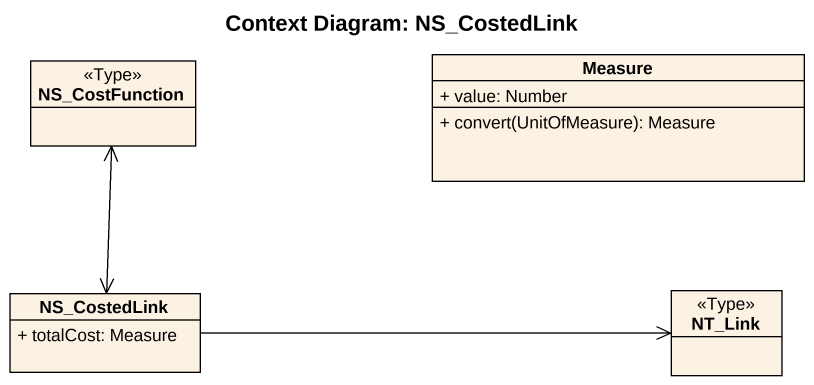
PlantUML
@startuml
title Context Diagram: NS_CostedLink
hide circle
hide empty members
skinparam classAttributeIconSize 0
class NS_CostFunction <<Type>>
class Measure {
  + value: Number
  + convert(UnitOfMeasure): Measure
}
class NS_CostedLink {
  + totalCost: Measure
}
class NT_Link <<Type>>
NS_CostFunction <--> NS_CostedLink
NT_Link <-left- NS_CostedLink
@enduml
